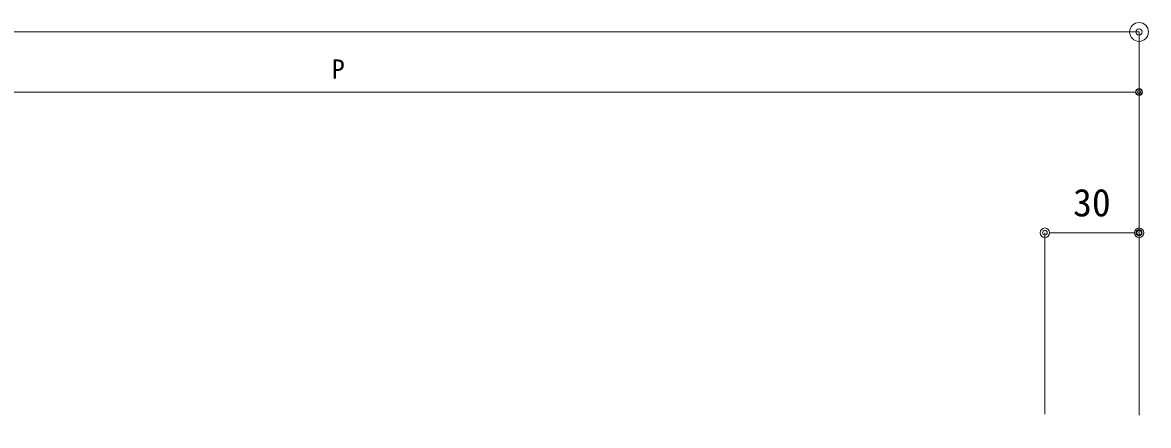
# Model space of a CAD drawing. Units: millimetres, scale not verified. Extents: x -1261 to 1262, y -891 to 891.
# Drawn here: x 544.3 to 902.8, y -370.1 to -241.8 of the extents above; entities that cross this region are included whole.
import ezdxf
from ezdxf.enums import TextEntityAlignment as Align

# ---------------------------------------------------------------- set-up
doc = ezdxf.new("R2010")
doc.units = ezdxf.units.MM
doc.header["$LTSCALE"] = 4
doc.header["$PDMODE"] = 32
doc.header["$PDSIZE"] = 2
for name, color, linetype, lineweight in [('0-0_0', 3, 'Continuous', 18), ('0-1_CSLAYER2', 7, 'Continuous', 18), ('0-3_Defpoints', 7, 'Continuous', 18), ('0-8_1手摺寸法', 7, 'Continuous', 9)]:
    doc.layers.add(name, color=color, linetype=linetype, lineweight=lineweight)
doc.styles.add('ＭＳ ゴシック', font='')
doc.styles.get('ＭＳ ゴシック').set_extended_font_data('MS Gothic')

# ---------------------------------------------------------------- blocks, each defined once
blk = doc.blocks.new('_Origin2')
at = {"layer": '0-0_0', "color": 7, "lineweight": 9}
blk.add_line((-0.5, 0), (-1, 0), dxfattribs=at)
for radius in [0.5, 0.25]:
    blk.add_circle((0, 0), radius, dxfattribs=at)
blk = doc.blocks.new('D42')
at = {"layer": '0-1_CSLAYER2', "lineweight": 9}
for p, q in [((2872.174, 530.694), (3377.892, 530.694)), ((3380.052, 427.888), (3380.052, 530.694))]:
    blk.add_line(p, q, dxfattribs=at)
at = {"layer": '0-3_Defpoints'}
blk.add_point((3380.052, 530.694), dxfattribs=at)
at = {"layer": '0-1_CSLAYER2', "xscale": 2.16, "yscale": 2.16}
blk.add_blockref('_Origin2', (3380.052, 530.694), dxfattribs=at)
at = {"layer": '0-1_CSLAYER2', "style": 'ＭＳ ゴシック'}
blk.add_text('P', height=6.158, dxfattribs=at).set_placement((3122.933, 533.094), align=Align.BOTTOM_LEFT)
blk = doc.blocks.new('_Small')
at = {"layer": '0-0_0', "color": 7, "lineweight": 9}
blk.add_circle((0, 0), 0.25, dxfattribs=at)
blk = doc.blocks.new('D75')
at = {"layer": '0-1_CSLAYER2', "lineweight": 9}
for p in [(2492.997, 549.834), (3380.054, 427.888)]:
    blk.add_line(p, (3380.054, 549.834), dxfattribs=at)
at = {"layer": '0-3_Defpoints'}
blk.add_point((3380.054, 549.834), dxfattribs=at)
at = {"layer": '0-1_CSLAYER2', "xscale": 12, "yscale": 12}
blk.add_blockref('_Small', (3380.054, 549.834), dxfattribs=at)
blk = doc.blocks.new('D77')
at = {"layer": '0-3_Defpoints'}
for p in [(3380.054, 485.933), (3350.054, 420.688), (3380.054, 420.688)]:
    blk.add_point(p, dxfattribs=at)
at = {"layer": '0-8_1手摺寸法'}
for p, q in [((3350.054, 428.188), (3350.054, 485.933)), ((3353.054, 485.933), (3377.054, 485.933)), ((3380.054, 428.188), (3380.054, 485.933))]:
    blk.add_line(p, q, dxfattribs=at)
at = {"layer": '0-8_1手摺寸法', "xscale": 3, "yscale": 3, "rotation": 180}
blk.add_blockref('_Origin2', (3350.054, 485.933), dxfattribs=at)
at = {"layer": '0-8_1手摺寸法', "xscale": 3, "yscale": 3}
blk.add_blockref('_Origin2', (3380.054, 485.933), dxfattribs=at)
at = {"layer": '0-8_1手摺寸法', "style": 'ＭＳ ゴシック'}
blk.add_text('30', height=8.798, dxfattribs=at).set_placement((3359.054, 488.483), align=Align.BOTTOM_LEFT)

msp = doc.modelspace()

# ---------------------------------------------------------------- block references
at = {"layer": '0-1_CSLAYER2'}
for name in ['D75', 'D42']:
    msp.add_blockref(name, (-2480.215, -794.612), dxfattribs=at)
at = {"layer": '0-8_1手摺寸法'}
msp.add_blockref('D77', (-2480.215, -794.612), dxfattribs=at)

doc.saveas('drawing.dxf')
